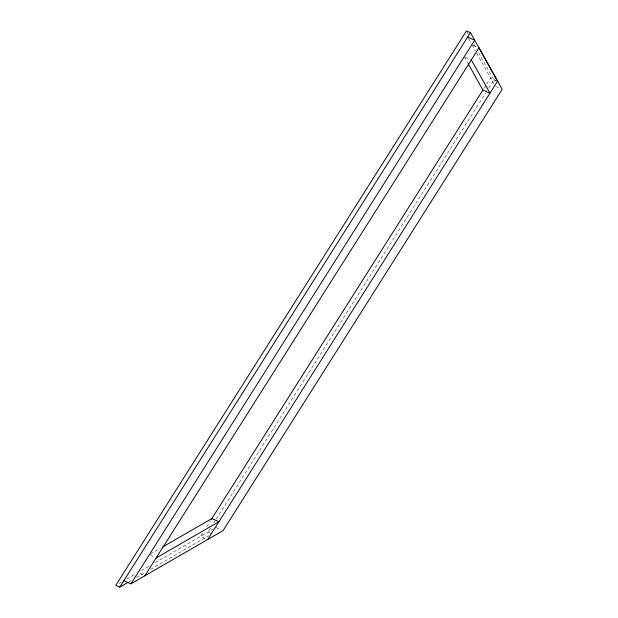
<?xml version="1.0" encoding="UTF-8"?>
<svg xmlns="http://www.w3.org/2000/svg" width="618" height="618" viewBox="0 0 618 618"><rect width="100%" height="100%" fill="white"/><g stroke="black" fill="none" stroke-linecap="round" stroke-linejoin="round"><path stroke-width="0.46" stroke-dasharray="3.09 2.32" d="M202.673 533.102L200.611 536.37L207.694 539.506M206.752 526.66L210.414 520.866M483.824 88.567L490.53 77.961L475.798 51.58M210.522 528.058L207.942 532.137L211.928 533.898M213.612 523.176L215.674 519.916M216.184 519.097L485.663 93.032M488.753 88.142L493.906 79.992L477.158 50.043M150.383 554.068L160.356 548.313M119.119 583.415L121.607 581.978M126.59 579.105L135.072 574.207M141.53 570.476L149.919 565.632M154.902 562.751L213.55 528.892M128.915 581.832L131.402 580.387M136.385 577.513L145.516 572.245M150.498 569.363L208.606 535.814M472.971 45.346L476.408 46.759M465.323 57.42L471.349 59.907M496.826 80.749L490.53 77.961L494.199 84.504M493.906 79.992L496.293 81.058M495.906 86.489L500.626 88.583M215.983 527.494L221.491 529.935M150.375 554.979L154.469 557.135M139.923 573.21L143.198 574.933M466.922 31.734L468.32 34.229M473.898 44.218L476.694 49.208M468.56 38.633L471.225 43.399M472.113 44.99L475.335 50.761M464.466 57.065L467.687 62.843"/><path stroke-width="0.93" d="M119.784 587.1L470.445 32.669L466.459 30.9L115.798 585.331L119.784 587.1L128.081 582.31M123.832 580.696L130.916 583.832L474.709 40.162L467.671 37.049M144.836 575.798L478.989 47.825L502.202 89.278L223.067 530.63L130.916 583.832M211.441 519.236L482.789 90.197M207.694 539.506L497.614 81.105M162.843 546.876L211.866 518.572L218.95 521.716L156.107 557.992M471.349 59.907L489.974 93.187L482.89 90.05L468.15 63.662M470.445 32.669L497.892 81.761"/></g></svg>
